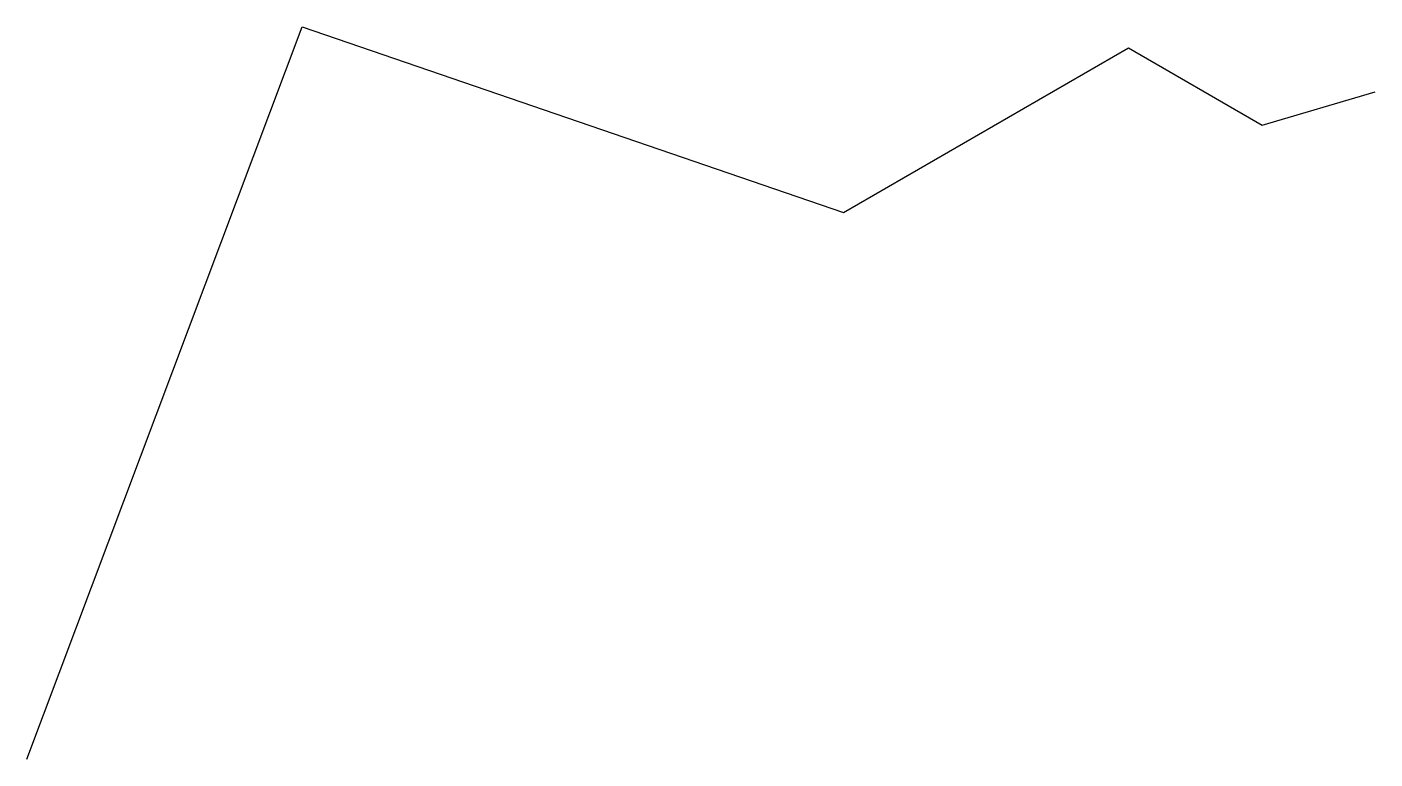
# Model space of a CAD drawing. Extents: x 0 to 3.71, y 0.01 to 2.02.
import ezdxf

# ---------------------------------------------------------------- set-up
doc = ezdxf.new("R2010")
doc.units = 0
doc.layers.get('0').update_dxf_attribs({"linetype": 'CONTINUOUS'})

msp = doc.modelspace()

# ---------------------------------------------------------------- linework, layer by layer
at = {"color": 0}
for p, q in [((0.0049, 0.0062), (0.7625, 2.0212)), ((0.7625, 2.0212), (2.2514, 1.5109)), ((2.2514, 1.5109), (3.0353, 1.9634)), ((3.0353, 1.9634), (3.4033, 1.751)), ((3.4033, 1.751), (3.714, 1.8423))]:
    msp.add_line(p, q, dxfattribs=at)

doc.saveas('drawing.dxf')
